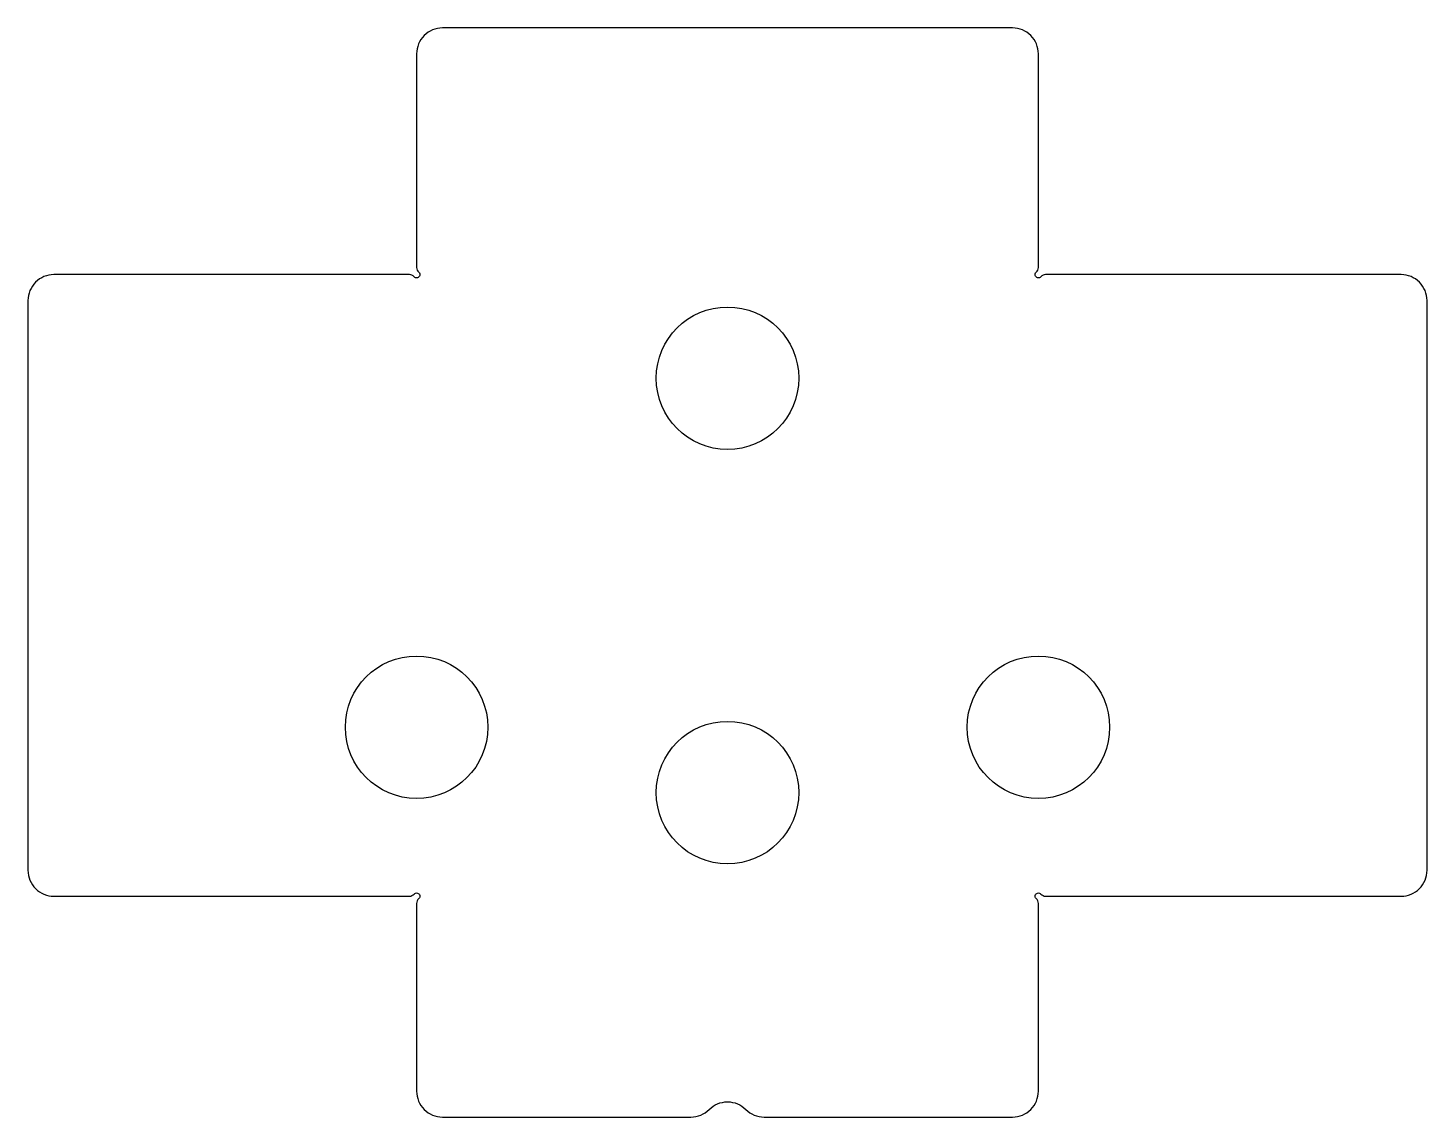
# Model space of a CAD drawing. Header units: millimetres. Extents: x 1.5 to 28.5, y 13.5 to 34.5.
import ezdxf

# ---------------------------------------------------------------- set-up
doc = ezdxf.new("R2010")
doc.units = ezdxf.units.MM
doc.layers.get('0').update_dxf_attribs({"linetype": 'CONTINUOUS'})

msp = doc.modelspace()

# ---------------------------------------------------------------- linework, layer by layer
msp.add_lwpolyline([(8.953, 29.721, 0.213422), (8.86, 29.763), (2, 29.763, 0.414214), (1.5, 29.263), (1.5, 18.263, 0.414214), (2, 17.763), (8.86, 17.763, 0.213422), (8.953, 17.804, -1.05728), (9.042, 17.716, 0.213422), (9, 17.623), (9, 14, 0.414214), (9.5, 13.5), (14.293, 13.5, 0.198912), (14.646, 13.646, -0.414214), (15.354, 13.646, 0.198912), (15.707, 13.5), (20.5, 13.5, 0.414214), (21, 14), (21, 17.623, 0.213422), (20.958, 17.716, -1.05728), (21.047, 17.804, 0.213422), (21.14, 17.763), (28, 17.763, 0.414214), (28.5, 18.263), (28.5, 29.263, 0.414214), (28, 29.763), (21.14, 29.763, 0.213422), (21.047, 29.721, -1.05728), (20.958, 29.809, 0.213422), (21, 29.902), (21, 34.025, 0.414214), (20.5, 34.525), (9.5, 34.525, 0.414214), (9, 34.025), (9, 29.902, 0.213422), (9.042, 29.809, -1.05728)], format="xyb", close=True)
for centre in [(15, 27.763), (9, 21.025), (21, 21.025), (15, 19.763)]:
    msp.add_circle(centre, 1.375)

doc.saveas('drawing.dxf')
